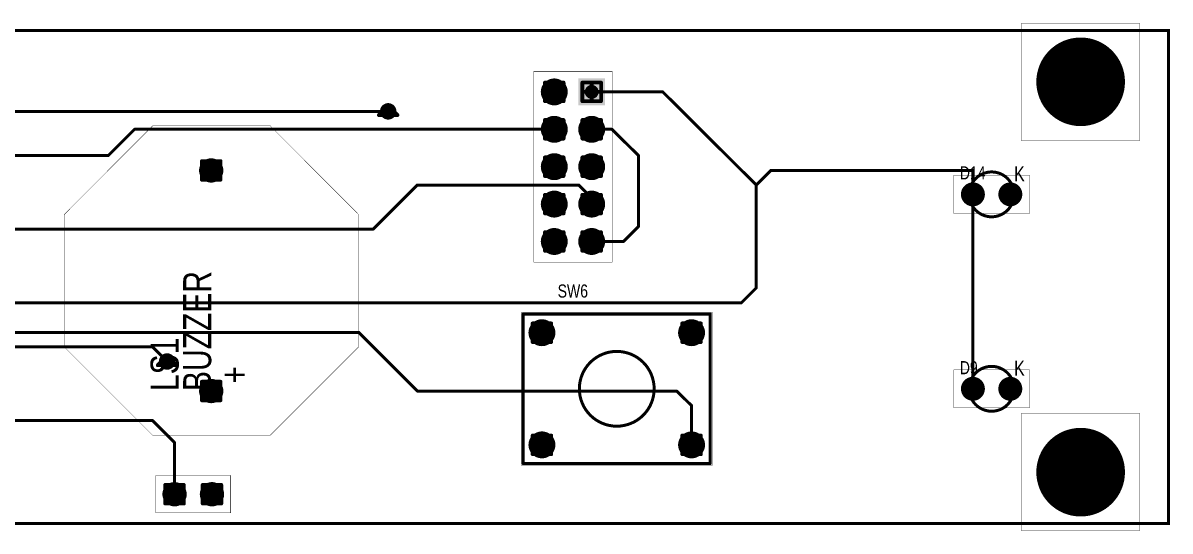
# Model space of a CAD drawing. Extents: x 0 to 12.4, y -1.9 to 1.4.
# Drawn here: x 9.299 to 12.365, y -0.001 to 1.359 of the extents above; entities that cross this region are included whole.
import ezdxf

# ---------------------------------------------------------------- set-up
doc = ezdxf.new("R2010")
doc.units = 0

msp = doc.modelspace()

# ---------------------------------------------------------------- linework, layer by layer
for points, const_width in [([(11.968, 1.043), (11.968, 1.358), (12.283, 1.358), (12.283, 1.043), (11.968, 1.043)], 0.001), ([(0, 0.02), (12.361, 0.02), (12.361, 1.338), (0, 1.338), (0, 0.02)], 0.008), ([(10.664, 0.719), (10.874, 0.719), (10.874, 1.229), (10.664, 1.229), (10.664, 0.719)], 0.001), ([(9.802, 0.256), (9.645, 0.256), (9.409, 0.492), (9.409, 0.846), (9.645, 1.083), (9.96, 1.083), (10.196, 0.846), (10.196, 0.492), (9.96, 0.256), (9.802, 0.256)], 0.001), ([(11.787, 0.849), (11.787, 0.951), (11.989, 0.951), (11.989, 0.849), (11.787, 0.849)], 0.001), ([(10.631, 0.175), (10.631, 0.585), (11.141, 0.585), (11.141, 0.175), (10.631, 0.175)], 0.001), ([(11.787, 0.329), (11.787, 0.431), (11.989, 0.431), (11.989, 0.329), (11.787, 0.329)], 0.001), ([(11.968, 0), (11.968, 0.315), (12.283, 0.315), (12.283, 0), (11.968, 0)], 0.001), ([(9.654, 0.148), (9.654, 0.048), (9.854, 0.048), (9.854, 0.148), (9.654, 0.148)], 0.001)]:
    msp.add_lwpolyline(points, close=True, dxfattribs=dict(const_width=const_width))
for points, const_width in [([(11.9678, 1.358, 1), (11.9682, 1.358, 1)], 0.0005), ([(12.2828, 1.358, 1), (12.2832, 1.358, 1)], 0.0005), ([(12.359, 1.338, 1), (12.363, 1.338, 1)], 0.004), ([(10.6638, 1.229, 1), (10.6642, 1.229, 1)], 0.0005), ([(10.8738, 1.229, 1), (10.8743, 1.229, 1)], 0.0005), ([(9.6448, 1.083, 1), (9.6452, 1.083, 1)], 0.0005), ([(9.9598, 1.083, 1), (9.9603, 1.083, 1)], 0.0005), ([(11.9678, 1.043, 1), (11.9682, 1.043, 1)], 0.0005), ([(11.9678, 1.043, 1), (11.9682, 1.043, 1)], 0.0005), ([(12.2828, 1.043, 1), (12.2832, 1.043, 1)], 0.0005), ([(11.7868, 0.951, 1), (11.7873, 0.951, 1)], 0.0005), ([(11.9888, 0.951, 1), (11.9893, 0.951, 1)], 0.0005), ([(9.4088, 0.846, 1), (9.4093, 0.846, 1)], 0.0005), ([(10.1958, 0.846, 1), (10.1962, 0.846, 1)], 0.0005), ([(11.7868, 0.849, 1), (11.7873, 0.849, 1)], 0.0005), ([(11.7868, 0.849, 1), (11.7873, 0.849, 1)], 0.0005), ([(11.9888, 0.849, 1), (11.9893, 0.849, 1)], 0.0005), ([(10.6638, 0.719, 1), (10.6642, 0.719, 1)], 0.0005), ([(10.6638, 0.719, 1), (10.6642, 0.719, 1)], 0.0005), ([(10.8738, 0.719, 1), (10.8743, 0.719, 1)], 0.0005), ([(10.6308, 0.585, 1), (10.6313, 0.585, 1)], 0.0005), ([(11.1408, 0.585, 1), (11.1412, 0.585, 1)], 0.0005), ([(9.4088, 0.492, 1), (9.4093, 0.492, 1)], 0.0005), ([(10.1958, 0.492, 1), (10.1962, 0.492, 1)], 0.0005), ([(11.7868, 0.431, 1), (11.7873, 0.431, 1)], 0.0005), ([(11.9888, 0.431, 1), (11.9893, 0.431, 1)], 0.0005), ([(11.7868, 0.329, 1), (11.7873, 0.329, 1)], 0.0005), ([(11.7868, 0.329, 1), (11.7873, 0.329, 1)], 0.0005), ([(11.9678, 0.315, 1), (11.9682, 0.315, 1)], 0.0005), ([(11.9888, 0.329, 1), (11.9893, 0.329, 1)], 0.0005), ([(12.2828, 0.315, 1), (12.2832, 0.315, 1)], 0.0005), ([(9.6448, 0.256, 1), (9.6452, 0.256, 1)], 0.0005), ([(9.8018, 0.256, 1), (9.8022, 0.256, 1)], 0.0005), ([(9.8018, 0.256, 1), (9.8022, 0.256, 1)], 0.0005), ([(9.9598, 0.256, 1), (9.9603, 0.256, 1)], 0.0005), ([(10.6308, 0.175, 1), (10.6313, 0.175, 1)], 0.0005), ([(10.6308, 0.175, 1), (10.6313, 0.175, 1)], 0.0005), ([(11.1408, 0.175, 1), (11.1412, 0.175, 1)], 0.0005), ([(9.6538, 0.148, 1), (9.6542, 0.148, 1)], 0.0005), ([(9.6538, 0.148, 1), (9.6542, 0.148, 1)], 0.0005), ([(9.8537, 0.148, 1), (9.8542, 0.148, 1)], 0.0005), ([(9.6538, 0.048, 1), (9.6542, 0.048, 1)], 0.0005), ([(9.8537, 0.048, 1), (9.8542, 0.048, 1)], 0.0005), ([(11.9678, 0, 1), (11.9682, 0, 1)], 0.0005), ([(11.9678, 0, 1), (11.9682, 0, 1)], 0.0005), ([(12.2828, 0, 1), (12.2832, 0, 1)], 0.0005), ([(12.359, 0.02, 1), (12.363, 0.02, 1)], 0.004)]:
    msp.add_lwpolyline(points, format="xyb", close=True, dxfattribs=dict(const_width=const_width))
at = {"layer": 'DRD', "const_width": 0.01}
for points in [[(12.101, 1.211), (12.116, 1.226)], [(12.116, 1.226), (12.136, 1.226)], [(12.136, 1.226), (12.151, 1.211)], [(10.694, 1.199), (10.744, 1.199)], [(10.694, 1.149), (10.694, 1.199)], [(10.719, 1.149), (10.719, 1.199)], [(10.744, 1.199), (10.744, 1.149)], [(10.794, 1.199), (10.844, 1.199)], [(10.794, 1.149), (10.794, 1.199)], [(10.819, 1.149), (10.819, 1.199)], [(10.844, 1.199), (10.844, 1.149)], [(12.101, 1.191), (12.101, 1.211)], [(12.116, 1.176), (12.101, 1.191)], [(12.151, 1.191), (12.136, 1.176)], [(12.151, 1.211), (12.151, 1.191)], [(10.694, 1.174), (10.744, 1.174)], [(10.794, 1.174), (10.844, 1.174)], [(12.136, 1.176), (12.116, 1.176)], [(10.25, 1.112), (10.275, 1.137)], [(10.275, 1.137), (10.3, 1.112)], [(10.744, 1.149), (10.694, 1.149)], [(10.844, 1.149), (10.794, 1.149)], [(10.3, 1.112), (10.25, 1.112)], [(10.694, 1.099), (10.744, 1.099)], [(10.694, 1.049), (10.694, 1.099)], [(10.719, 1.049), (10.719, 1.099)], [(10.744, 1.099), (10.744, 1.049)], [(10.794, 1.099), (10.844, 1.099)], [(10.794, 1.049), (10.794, 1.099)], [(10.819, 1.049), (10.819, 1.099)], [(10.844, 1.099), (10.844, 1.049)], [(10.694, 1.074), (10.744, 1.074)], [(10.794, 1.074), (10.844, 1.074)], [(10.744, 1.049), (10.694, 1.049)], [(10.844, 1.049), (10.794, 1.049)], [(9.777, 0.989), (9.827, 0.939)], [(9.777, 0.939), (9.827, 0.989)], [(9.777, 0.989), (9.827, 0.989)], [(9.777, 0.939), (9.777, 0.989)], [(9.827, 0.989), (9.827, 0.939)], [(10.694, 0.999), (10.744, 0.999)], [(10.694, 0.949), (10.694, 0.999)], [(10.719, 0.949), (10.719, 0.999)], [(10.744, 0.999), (10.744, 0.949)], [(10.794, 0.999), (10.844, 0.999)], [(10.794, 0.949), (10.794, 0.999)], [(10.819, 0.949), (10.819, 0.999)], [(10.844, 0.999), (10.844, 0.949)], [(10.694, 0.974), (10.744, 0.974)], [(10.744, 0.949), (10.694, 0.949)], [(10.794, 0.974), (10.844, 0.974)], [(10.844, 0.949), (10.794, 0.949)], [(9.827, 0.939), (9.777, 0.939)], [(11.838, 0.875), (11.838, 0.925)], [(11.938, 0.875), (11.938, 0.925)], [(10.694, 0.899), (10.744, 0.899)], [(10.694, 0.849), (10.694, 0.899)], [(10.719, 0.849), (10.719, 0.899)], [(10.744, 0.899), (10.744, 0.849)], [(10.794, 0.899), (10.844, 0.899)], [(10.794, 0.849), (10.794, 0.899)], [(10.819, 0.849), (10.819, 0.899)], [(10.844, 0.899), (10.844, 0.849)], [(11.813, 0.9), (11.863, 0.9)], [(11.913, 0.9), (11.963, 0.9)], [(10.694, 0.874), (10.744, 0.874)], [(10.794, 0.874), (10.844, 0.874)], [(10.744, 0.849), (10.694, 0.849)], [(10.844, 0.849), (10.794, 0.849)], [(10.694, 0.799), (10.744, 0.799)], [(10.694, 0.749), (10.694, 0.799)], [(10.719, 0.749), (10.719, 0.799)], [(10.744, 0.799), (10.744, 0.749)], [(10.794, 0.799), (10.844, 0.799)], [(10.794, 0.749), (10.794, 0.799)], [(10.819, 0.749), (10.819, 0.799)], [(10.844, 0.799), (10.844, 0.749)], [(10.694, 0.774), (10.744, 0.774)], [(10.794, 0.774), (10.844, 0.774)], [(10.744, 0.749), (10.694, 0.749)], [(10.844, 0.749), (10.794, 0.749)], [(10.661, 0.555), (10.711, 0.555)], [(10.661, 0.505), (10.661, 0.555)], [(10.686, 0.505), (10.686, 0.555)], [(10.711, 0.555), (10.711, 0.505)], [(11.061, 0.555), (11.111, 0.555)], [(11.061, 0.505), (11.061, 0.555)], [(11.086, 0.505), (11.086, 0.555)], [(11.111, 0.555), (11.111, 0.505)], [(10.661, 0.53), (10.711, 0.53)], [(11.061, 0.53), (11.111, 0.53)], [(10.711, 0.505), (10.661, 0.505)], [(11.111, 0.505), (11.061, 0.505)], [(9.659, 0.443), (9.684, 0.468)], [(9.684, 0.468), (9.709, 0.443)], [(9.709, 0.443), (9.659, 0.443)], [(9.777, 0.399), (9.827, 0.349)], [(9.777, 0.349), (9.827, 0.399)], [(9.777, 0.399), (9.827, 0.399)], [(9.777, 0.349), (9.777, 0.399)], [(9.827, 0.399), (9.827, 0.349)], [(11.838, 0.355), (11.838, 0.405)], [(11.938, 0.355), (11.938, 0.405)], [(11.813, 0.38), (11.863, 0.38)], [(11.913, 0.38), (11.963, 0.38)], [(9.827, 0.349), (9.777, 0.349)], [(10.661, 0.255), (10.711, 0.255)], [(10.661, 0.205), (10.661, 0.255)], [(10.686, 0.205), (10.686, 0.255)], [(10.711, 0.255), (10.711, 0.205)], [(11.061, 0.255), (11.111, 0.255)], [(11.061, 0.205), (11.061, 0.255)], [(11.086, 0.205), (11.086, 0.255)], [(11.111, 0.255), (11.111, 0.205)], [(10.661, 0.23), (10.711, 0.23)], [(11.061, 0.23), (11.111, 0.23)], [(10.711, 0.205), (10.661, 0.205)], [(11.111, 0.205), (11.061, 0.205)], [(12.101, 0.167), (12.116, 0.182)], [(12.116, 0.182), (12.136, 0.182)], [(12.136, 0.182), (12.151, 0.167)], [(12.101, 0.147), (12.101, 0.167)], [(12.151, 0.167), (12.151, 0.147)], [(9.679, 0.123), (9.729, 0.073)], [(9.679, 0.073), (9.729, 0.123)], [(9.679, 0.123), (9.729, 0.123)], [(9.679, 0.073), (9.679, 0.123)], [(9.729, 0.123), (9.729, 0.073)], [(9.779, 0.123), (9.829, 0.073)], [(9.779, 0.073), (9.829, 0.123)], [(9.779, 0.123), (9.829, 0.123)], [(9.779, 0.073), (9.779, 0.123)], [(9.829, 0.123), (9.829, 0.073)], [(12.116, 0.132), (12.101, 0.147)], [(12.136, 0.132), (12.116, 0.132)], [(12.151, 0.147), (12.136, 0.132)], [(9.729, 0.073), (9.679, 0.073)], [(9.829, 0.073), (9.779, 0.073)]]:
    msp.add_lwpolyline(points, dxfattribs=at)
at = {"layer": 'DRD', "const_width": 0.005}
for points in [[(12.1135, 1.226, 1), (12.1185, 1.226, 1)], [(12.1135, 1.226, 1), (12.1185, 1.226, 1)], [(12.1335, 1.226, 1), (12.1385, 1.226, 1)], [(12.1335, 1.226, 1), (12.1385, 1.226, 1)], [(10.6915, 1.199, 1), (10.6965, 1.199, 1)], [(10.6915, 1.199, 1), (10.6965, 1.199, 1)], [(10.7165, 1.199, 1), (10.7215, 1.199, 1)], [(10.7415, 1.199, 1), (10.7465, 1.199, 1)], [(10.7415, 1.199, 1), (10.7465, 1.199, 1)], [(10.7915, 1.199, 1), (10.7965, 1.199, 1)], [(10.7915, 1.199, 1), (10.7965, 1.199, 1)], [(10.8165, 1.199, 1), (10.8215, 1.199, 1)], [(10.8415, 1.199, 1), (10.8465, 1.199, 1)], [(10.8415, 1.199, 1), (10.8465, 1.199, 1)], [(12.0985, 1.211, 1), (12.1035, 1.211, 1)], [(12.0985, 1.211, 1), (12.1035, 1.211, 1)], [(12.0985, 1.191, 1), (12.1035, 1.191, 1)], [(12.0985, 1.191, 1), (12.1035, 1.191, 1)], [(12.1485, 1.211, 1), (12.1535, 1.211, 1)], [(12.1485, 1.211, 1), (12.1535, 1.211, 1)], [(12.1485, 1.191, 1), (12.1535, 1.191, 1)], [(12.1485, 1.191, 1), (12.1535, 1.191, 1)], [(10.6915, 1.174, 1), (10.6965, 1.174, 1)], [(10.7415, 1.174, 1), (10.7465, 1.174, 1)], [(10.7915, 1.174, 1), (10.7965, 1.174, 1)], [(10.8415, 1.174, 1), (10.8465, 1.174, 1)], [(12.1135, 1.176, 1), (12.1185, 1.176, 1)], [(12.1135, 1.176, 1), (12.1185, 1.176, 1)], [(12.1335, 1.176, 1), (12.1385, 1.176, 1)], [(12.1335, 1.176, 1), (12.1385, 1.176, 1)], [(10.2725, 1.137, 1), (10.2775, 1.137, 1)], [(10.2725, 1.137, 1), (10.2775, 1.137, 1)], [(10.6915, 1.149, 1), (10.6965, 1.149, 1)], [(10.6915, 1.149, 1), (10.6965, 1.149, 1)], [(10.7165, 1.149, 1), (10.7215, 1.149, 1)], [(10.7415, 1.149, 1), (10.7465, 1.149, 1)], [(10.7415, 1.149, 1), (10.7465, 1.149, 1)], [(10.7915, 1.149, 1), (10.7965, 1.149, 1)], [(10.7915, 1.149, 1), (10.7965, 1.149, 1)], [(10.8165, 1.149, 1), (10.8215, 1.149, 1)], [(10.8415, 1.149, 1), (10.8465, 1.149, 1)], [(10.8415, 1.149, 1), (10.8465, 1.149, 1)], [(10.2475, 1.112, 1), (10.2525, 1.112, 1)], [(10.2475, 1.112, 1), (10.2525, 1.112, 1)], [(10.2975, 1.112, 1), (10.3025, 1.112, 1)], [(10.2975, 1.112, 1), (10.3025, 1.112, 1)], [(10.6915, 1.099, 1), (10.6965, 1.099, 1)], [(10.6915, 1.099, 1), (10.6965, 1.099, 1)], [(10.7165, 1.099, 1), (10.7215, 1.099, 1)], [(10.7415, 1.099, 1), (10.7465, 1.099, 1)], [(10.7415, 1.099, 1), (10.7465, 1.099, 1)], [(10.7915, 1.099, 1), (10.7965, 1.099, 1)], [(10.7915, 1.099, 1), (10.7965, 1.099, 1)], [(10.8165, 1.099, 1), (10.8215, 1.099, 1)], [(10.8415, 1.099, 1), (10.8465, 1.099, 1)], [(10.8415, 1.099, 1), (10.8465, 1.099, 1)], [(10.6915, 1.074, 1), (10.6965, 1.074, 1)], [(10.7415, 1.074, 1), (10.7465, 1.074, 1)], [(10.7915, 1.074, 1), (10.7965, 1.074, 1)], [(10.8415, 1.074, 1), (10.8465, 1.074, 1)], [(10.6915, 1.049, 1), (10.6965, 1.049, 1)], [(10.6915, 1.049, 1), (10.6965, 1.049, 1)], [(10.7165, 1.049, 1), (10.7215, 1.049, 1)], [(10.7415, 1.049, 1), (10.7465, 1.049, 1)], [(10.7415, 1.049, 1), (10.7465, 1.049, 1)], [(10.7915, 1.049, 1), (10.7965, 1.049, 1)], [(10.7915, 1.049, 1), (10.7965, 1.049, 1)], [(10.8165, 1.049, 1), (10.8215, 1.049, 1)], [(10.8415, 1.049, 1), (10.8465, 1.049, 1)], [(10.8415, 1.049, 1), (10.8465, 1.049, 1)], [(9.7745, 0.989, 1), (9.7795, 0.989, 1)], [(9.7745, 0.989, 1), (9.7795, 0.989, 1)], [(9.7745, 0.989, 1), (9.7795, 0.989, 1)], [(9.8245, 0.989, 1), (9.8295, 0.989, 1)], [(9.8245, 0.989, 1), (9.8295, 0.989, 1)], [(9.8245, 0.989, 1), (9.8295, 0.989, 1)], [(10.6915, 0.999, 1), (10.6965, 0.999, 1)], [(10.6915, 0.999, 1), (10.6965, 0.999, 1)], [(10.7165, 0.999, 1), (10.7215, 0.999, 1)], [(10.7415, 0.999, 1), (10.7465, 0.999, 1)], [(10.7415, 0.999, 1), (10.7465, 0.999, 1)], [(10.7915, 0.999, 1), (10.7965, 0.999, 1)], [(10.7915, 0.999, 1), (10.7965, 0.999, 1)], [(10.8165, 0.999, 1), (10.8215, 0.999, 1)], [(10.8415, 0.999, 1), (10.8465, 0.999, 1)], [(10.8415, 0.999, 1), (10.8465, 0.999, 1)], [(10.6915, 0.974, 1), (10.6965, 0.974, 1)], [(10.6915, 0.949, 1), (10.6965, 0.949, 1)], [(10.6915, 0.949, 1), (10.6965, 0.949, 1)], [(10.7165, 0.949, 1), (10.7215, 0.949, 1)], [(10.7415, 0.974, 1), (10.7465, 0.974, 1)], [(10.7415, 0.949, 1), (10.7465, 0.949, 1)], [(10.7415, 0.949, 1), (10.7465, 0.949, 1)], [(10.7915, 0.974, 1), (10.7965, 0.974, 1)], [(10.7915, 0.949, 1), (10.7965, 0.949, 1)], [(10.7915, 0.949, 1), (10.7965, 0.949, 1)], [(10.8165, 0.949, 1), (10.8215, 0.949, 1)], [(10.8415, 0.974, 1), (10.8465, 0.974, 1)], [(10.8415, 0.949, 1), (10.8465, 0.949, 1)], [(10.8415, 0.949, 1), (10.8465, 0.949, 1)], [(9.7745, 0.939, 1), (9.7795, 0.939, 1)], [(9.7745, 0.939, 1), (9.7795, 0.939, 1)], [(9.7745, 0.939, 1), (9.7795, 0.939, 1)], [(9.8245, 0.939, 1), (9.8295, 0.939, 1)], [(9.8245, 0.939, 1), (9.8295, 0.939, 1)], [(9.8245, 0.939, 1), (9.8295, 0.939, 1)], [(11.8355, 0.925, 1), (11.8405, 0.925, 1)], [(11.9355, 0.925, 1), (11.9405, 0.925, 1)], [(10.6915, 0.899, 1), (10.6965, 0.899, 1)], [(10.6915, 0.899, 1), (10.6965, 0.899, 1)], [(10.7165, 0.899, 1), (10.7215, 0.899, 1)], [(10.7415, 0.899, 1), (10.7465, 0.899, 1)], [(10.7415, 0.899, 1), (10.7465, 0.899, 1)], [(10.7915, 0.899, 1), (10.7965, 0.899, 1)], [(10.7915, 0.899, 1), (10.7965, 0.899, 1)], [(10.8165, 0.899, 1), (10.8215, 0.899, 1)], [(10.8415, 0.899, 1), (10.8465, 0.899, 1)], [(10.8415, 0.899, 1), (10.8465, 0.899, 1)], [(11.8105, 0.9, 1), (11.8155, 0.9, 1)], [(11.8605, 0.9, 1), (11.8655, 0.9, 1)], [(11.9105, 0.9, 1), (11.9155, 0.9, 1)], [(11.9605, 0.9, 1), (11.9655, 0.9, 1)], [(10.6915, 0.874, 1), (10.6965, 0.874, 1)], [(10.7415, 0.874, 1), (10.7465, 0.874, 1)], [(10.7915, 0.874, 1), (10.7965, 0.874, 1)], [(10.8415, 0.874, 1), (10.8465, 0.874, 1)], [(11.8355, 0.875, 1), (11.8405, 0.875, 1)], [(11.9355, 0.875, 1), (11.9405, 0.875, 1)], [(10.6915, 0.849, 1), (10.6965, 0.849, 1)], [(10.6915, 0.849, 1), (10.6965, 0.849, 1)], [(10.7165, 0.849, 1), (10.7215, 0.849, 1)], [(10.7415, 0.849, 1), (10.7465, 0.849, 1)], [(10.7415, 0.849, 1), (10.7465, 0.849, 1)], [(10.7915, 0.849, 1), (10.7965, 0.849, 1)], [(10.7915, 0.849, 1), (10.7965, 0.849, 1)], [(10.8165, 0.849, 1), (10.8215, 0.849, 1)], [(10.8415, 0.849, 1), (10.8465, 0.849, 1)], [(10.8415, 0.849, 1), (10.8465, 0.849, 1)], [(10.6915, 0.799, 1), (10.6965, 0.799, 1)], [(10.6915, 0.799, 1), (10.6965, 0.799, 1)], [(10.7165, 0.799, 1), (10.7215, 0.799, 1)], [(10.7415, 0.799, 1), (10.7465, 0.799, 1)], [(10.7415, 0.799, 1), (10.7465, 0.799, 1)], [(10.7915, 0.799, 1), (10.7965, 0.799, 1)], [(10.7915, 0.799, 1), (10.7965, 0.799, 1)], [(10.8165, 0.799, 1), (10.8215, 0.799, 1)], [(10.8415, 0.799, 1), (10.8465, 0.799, 1)], [(10.8415, 0.799, 1), (10.8465, 0.799, 1)], [(10.6915, 0.774, 1), (10.6965, 0.774, 1)], [(10.7415, 0.774, 1), (10.7465, 0.774, 1)], [(10.7915, 0.774, 1), (10.7965, 0.774, 1)], [(10.8415, 0.774, 1), (10.8465, 0.774, 1)], [(10.6915, 0.749, 1), (10.6965, 0.749, 1)], [(10.6915, 0.749, 1), (10.6965, 0.749, 1)], [(10.7165, 0.749, 1), (10.7215, 0.749, 1)], [(10.7415, 0.749, 1), (10.7465, 0.749, 1)], [(10.7415, 0.749, 1), (10.7465, 0.749, 1)], [(10.7915, 0.749, 1), (10.7965, 0.749, 1)], [(10.7915, 0.749, 1), (10.7965, 0.749, 1)], [(10.8165, 0.749, 1), (10.8215, 0.749, 1)], [(10.8415, 0.749, 1), (10.8465, 0.749, 1)], [(10.8415, 0.749, 1), (10.8465, 0.749, 1)], [(10.6585, 0.555, 1), (10.6635, 0.555, 1)], [(10.6585, 0.555, 1), (10.6635, 0.555, 1)], [(10.6835, 0.555, 1), (10.6885, 0.555, 1)], [(10.7085, 0.555, 1), (10.7135, 0.555, 1)], [(10.7085, 0.555, 1), (10.7135, 0.555, 1)], [(11.0585, 0.555, 1), (11.0635, 0.555, 1)], [(11.0585, 0.555, 1), (11.0635, 0.555, 1)], [(11.0835, 0.555, 1), (11.0885, 0.555, 1)], [(11.1085, 0.555, 1), (11.1135, 0.555, 1)], [(11.1085, 0.555, 1), (11.1135, 0.555, 1)], [(10.6585, 0.53, 1), (10.6635, 0.53, 1)], [(10.7085, 0.53, 1), (10.7135, 0.53, 1)], [(11.0585, 0.53, 1), (11.0635, 0.53, 1)], [(11.1085, 0.53, 1), (11.1135, 0.53, 1)], [(10.6585, 0.505, 1), (10.6635, 0.505, 1)], [(10.6585, 0.505, 1), (10.6635, 0.505, 1)], [(10.6835, 0.505, 1), (10.6885, 0.505, 1)], [(10.7085, 0.505, 1), (10.7135, 0.505, 1)], [(10.7085, 0.505, 1), (10.7135, 0.505, 1)], [(11.0585, 0.505, 1), (11.0635, 0.505, 1)], [(11.0585, 0.505, 1), (11.0635, 0.505, 1)], [(11.0835, 0.505, 1), (11.0885, 0.505, 1)], [(11.1085, 0.505, 1), (11.1135, 0.505, 1)], [(11.1085, 0.505, 1), (11.1135, 0.505, 1)], [(9.6815, 0.468, 1), (9.6865, 0.468, 1)], [(9.6815, 0.468, 1), (9.6865, 0.468, 1)], [(9.6565, 0.443, 1), (9.6615, 0.443, 1)], [(9.6565, 0.443, 1), (9.6615, 0.443, 1)], [(9.7065, 0.443, 1), (9.7115, 0.443, 1)], [(9.7065, 0.443, 1), (9.7115, 0.443, 1)], [(9.7745, 0.399, 1), (9.7795, 0.399, 1)], [(9.7745, 0.399, 1), (9.7795, 0.399, 1)], [(9.7745, 0.399, 1), (9.7795, 0.399, 1)], [(9.8245, 0.399, 1), (9.8295, 0.399, 1)], [(9.8245, 0.399, 1), (9.8295, 0.399, 1)], [(9.8245, 0.399, 1), (9.8295, 0.399, 1)], [(11.8355, 0.405, 1), (11.8405, 0.405, 1)], [(11.9355, 0.405, 1), (11.9405, 0.405, 1)], [(11.8105, 0.38, 1), (11.8155, 0.38, 1)], [(11.8605, 0.38, 1), (11.8655, 0.38, 1)], [(11.9105, 0.38, 1), (11.9155, 0.38, 1)], [(11.9605, 0.38, 1), (11.9655, 0.38, 1)], [(9.7745, 0.349, 1), (9.7795, 0.349, 1)], [(9.7745, 0.349, 1), (9.7795, 0.349, 1)], [(9.7745, 0.349, 1), (9.7795, 0.349, 1)], [(9.8245, 0.349, 1), (9.8295, 0.349, 1)], [(9.8245, 0.349, 1), (9.8295, 0.349, 1)], [(9.8245, 0.349, 1), (9.8295, 0.349, 1)], [(11.8355, 0.355, 1), (11.8405, 0.355, 1)], [(11.9355, 0.355, 1), (11.9405, 0.355, 1)], [(10.6585, 0.255, 1), (10.6635, 0.255, 1)], [(10.6585, 0.255, 1), (10.6635, 0.255, 1)], [(10.6835, 0.255, 1), (10.6885, 0.255, 1)], [(10.7085, 0.255, 1), (10.7135, 0.255, 1)], [(10.7085, 0.255, 1), (10.7135, 0.255, 1)], [(11.0585, 0.255, 1), (11.0635, 0.255, 1)], [(11.0585, 0.255, 1), (11.0635, 0.255, 1)], [(11.0835, 0.255, 1), (11.0885, 0.255, 1)], [(11.1085, 0.255, 1), (11.1135, 0.255, 1)], [(11.1085, 0.255, 1), (11.1135, 0.255, 1)], [(10.6585, 0.23, 1), (10.6635, 0.23, 1)], [(10.7085, 0.23, 1), (10.7135, 0.23, 1)], [(11.0585, 0.23, 1), (11.0635, 0.23, 1)], [(11.1085, 0.23, 1), (11.1135, 0.23, 1)], [(10.6585, 0.205, 1), (10.6635, 0.205, 1)], [(10.6585, 0.205, 1), (10.6635, 0.205, 1)], [(10.6835, 0.205, 1), (10.6885, 0.205, 1)], [(10.7085, 0.205, 1), (10.7135, 0.205, 1)], [(10.7085, 0.205, 1), (10.7135, 0.205, 1)], [(11.0585, 0.205, 1), (11.0635, 0.205, 1)], [(11.0585, 0.205, 1), (11.0635, 0.205, 1)], [(11.0835, 0.205, 1), (11.0885, 0.205, 1)], [(11.1085, 0.205, 1), (11.1135, 0.205, 1)], [(11.1085, 0.205, 1), (11.1135, 0.205, 1)], [(12.1135, 0.182, 1), (12.1185, 0.182, 1)], [(12.1135, 0.182, 1), (12.1185, 0.182, 1)], [(12.1335, 0.182, 1), (12.1385, 0.182, 1)], [(12.1335, 0.182, 1), (12.1385, 0.182, 1)], [(12.0985, 0.167, 1), (12.1035, 0.167, 1)], [(12.0985, 0.167, 1), (12.1035, 0.167, 1)], [(12.1485, 0.167, 1), (12.1535, 0.167, 1)], [(12.1485, 0.167, 1), (12.1535, 0.167, 1)], [(9.6765, 0.123, 1), (9.6815, 0.123, 1)], [(9.6765, 0.123, 1), (9.6815, 0.123, 1)], [(9.6765, 0.123, 1), (9.6815, 0.123, 1)], [(9.7265, 0.123, 1), (9.7315, 0.123, 1)], [(9.7265, 0.123, 1), (9.7315, 0.123, 1)], [(9.7265, 0.123, 1), (9.7315, 0.123, 1)], [(9.7765, 0.123, 1), (9.7815, 0.123, 1)], [(9.7765, 0.123, 1), (9.7815, 0.123, 1)], [(9.7765, 0.123, 1), (9.7815, 0.123, 1)], [(9.8265, 0.123, 1), (9.8315, 0.123, 1)], [(9.8265, 0.123, 1), (9.8315, 0.123, 1)], [(9.8265, 0.123, 1), (9.8315, 0.123, 1)], [(12.0985, 0.147, 1), (12.1035, 0.147, 1)], [(12.0985, 0.147, 1), (12.1035, 0.147, 1)], [(12.1135, 0.132, 1), (12.1185, 0.132, 1)], [(12.1135, 0.132, 1), (12.1185, 0.132, 1)], [(12.1335, 0.132, 1), (12.1385, 0.132, 1)], [(12.1335, 0.132, 1), (12.1385, 0.132, 1)], [(12.1485, 0.147, 1), (12.1535, 0.147, 1)], [(12.1485, 0.147, 1), (12.1535, 0.147, 1)], [(9.6765, 0.073, 1), (9.6815, 0.073, 1)], [(9.6765, 0.073, 1), (9.6815, 0.073, 1)], [(9.6765, 0.073, 1), (9.6815, 0.073, 1)], [(9.7265, 0.073, 1), (9.7315, 0.073, 1)], [(9.7265, 0.073, 1), (9.7315, 0.073, 1)], [(9.7265, 0.073, 1), (9.7315, 0.073, 1)], [(9.7765, 0.073, 1), (9.7815, 0.073, 1)], [(9.7765, 0.073, 1), (9.7815, 0.073, 1)], [(9.7765, 0.073, 1), (9.7815, 0.073, 1)], [(9.8265, 0.073, 1), (9.8315, 0.073, 1)], [(9.8265, 0.073, 1), (9.8315, 0.073, 1)], [(9.8265, 0.073, 1), (9.8315, 0.073, 1)]]:
    msp.add_lwpolyline(points, format="xyb", close=True, dxfattribs=at)
at = {"layer": 'DRL'}
for points, const_width in [([(12.089, 1.201, 1), (12.163, 1.201, 1)], 0.075), ([(10.71, 1.174, 1), (10.728, 1.174, 1)], 0.019), ([(10.81, 1.174, 1), (10.828, 1.174, 1)], 0.019), ([(10.27, 1.122, 1), (10.28, 1.122, 1)], 0.01), ([(10.71, 1.074, 1), (10.728, 1.074, 1)], 0.019), ([(10.81, 1.074, 1), (10.828, 1.074, 1)], 0.019), ([(9.793, 0.964, 1), (9.811, 0.964, 1)], 0.019), ([(10.71, 0.974, 1), (10.728, 0.974, 1)], 0.019), ([(10.81, 0.974, 1), (10.828, 0.974, 1)], 0.019), ([(10.71, 0.874, 1), (10.728, 0.874, 1)], 0.019), ([(10.81, 0.874, 1), (10.828, 0.874, 1)], 0.019), ([(11.83, 0.9, 1), (11.846, 0.9, 1)], 0.016), ([(11.93, 0.9, 1), (11.946, 0.9, 1)], 0.016), ([(10.71, 0.774, 1), (10.728, 0.774, 1)], 0.019), ([(10.81, 0.774, 1), (10.828, 0.774, 1)], 0.019), ([(10.677, 0.53, 1), (10.695, 0.53, 1)], 0.019), ([(11.077, 0.53, 1), (11.095, 0.53, 1)], 0.019), ([(9.679, 0.453, 1), (9.689, 0.453, 1)], 0.01), ([(9.793, 0.374, 1), (9.811, 0.374, 1)], 0.019), ([(11.83, 0.38, 1), (11.846, 0.38, 1)], 0.016), ([(11.93, 0.38, 1), (11.946, 0.38, 1)], 0.016), ([(10.677, 0.23, 1), (10.695, 0.23, 1)], 0.019), ([(11.077, 0.23, 1), (11.095, 0.23, 1)], 0.019), ([(12.089, 0.157, 1), (12.163, 0.157, 1)], 0.075), ([(9.695, 0.098, 1), (9.713, 0.098, 1)], 0.019), ([(9.795, 0.098, 1), (9.813, 0.098, 1)], 0.019)]:
    msp.add_lwpolyline(points, format="xyb", close=True, dxfattribs=dict(at, const_width=const_width))
at = {"layer": 'SMT'}
for points, const_width in [([(12.067, 1.201, 1), (12.185, 1.201, 1)], 0.119), ([(10.701, 1.174, 1), (10.737, 1.174, 1)], 0.036), ([(10.264, 1.122, 1), (10.286, 1.122, 1)], 0.022), ([(10.701, 1.074, 1), (10.737, 1.074, 1)], 0.036), ([(10.801, 1.074, 1), (10.837, 1.074, 1)], 0.036), ([(9.786, 0.964, 1), (9.818, 0.964, 1)], 0.033), ([(10.701, 0.974, 1), (10.737, 0.974, 1)], 0.036), ([(10.801, 0.974, 1), (10.837, 0.974, 1)], 0.036), ([(11.822, 0.9, 1), (11.854, 0.9, 1)], 0.032), ([(11.922, 0.9, 1), (11.954, 0.9, 1)], 0.032), ([(10.701, 0.874, 1), (10.737, 0.874, 1)], 0.036), ([(10.801, 0.874, 1), (10.837, 0.874, 1)], 0.036), ([(10.701, 0.774, 1), (10.737, 0.774, 1)], 0.036), ([(10.801, 0.774, 1), (10.837, 0.774, 1)], 0.036), ([(10.668, 0.53, 1), (10.704, 0.53, 1)], 0.036), ([(11.068, 0.53, 1), (11.104, 0.53, 1)], 0.036), ([(9.673, 0.453, 1), (9.695, 0.453, 1)], 0.022), ([(9.786, 0.374, 1), (9.818, 0.374, 1)], 0.033), ([(11.822, 0.38, 1), (11.854, 0.38, 1)], 0.032), ([(11.922, 0.38, 1), (11.954, 0.38, 1)], 0.032), ([(10.668, 0.23, 1), (10.704, 0.23, 1)], 0.036), ([(11.068, 0.23, 1), (11.104, 0.23, 1)], 0.036), ([(12.067, 0.157, 1), (12.185, 0.157, 1)], 0.119), ([(9.688, 0.098, 1), (9.72, 0.098, 1)], 0.033), ([(9.788, 0.098, 1), (9.82, 0.098, 1)], 0.033)]:
    msp.add_lwpolyline(points, format="xyb", close=True, dxfattribs=dict(at, const_width=const_width))
msp.add_solid([(10.783, 1.138), (10.855, 1.138), (10.783, 1.21), (10.855, 1.21)], dxfattribs=at)
at = {"layer": 'SST', "const_width": 0.008}
for points in [[(11.948, 0.9, 1), (11.828, 0.9)], [(11.828, 0.9, 1), (11.948, 0.9)], [(10.986, 0.38, 1), (10.786, 0.38)], [(11.948, 0.38, 1), (11.828, 0.38)], [(10.786, 0.38, 1), (10.986, 0.38)], [(11.828, 0.38, 1), (11.948, 0.38)]]:
    msp.add_lwpolyline(points, format="xyb", dxfattribs=at)
at = {"layer": 'SST', "const_width": 0.004}
for points in [[(11.826, 0.9, 1), (11.83, 0.9, 1)], [(11.826, 0.9, 1), (11.83, 0.9, 1)], [(11.946, 0.9, 1), (11.95, 0.9, 1)], [(11.946, 0.9, 1), (11.95, 0.9, 1)], [(10.634, 0.58, 1), (10.638, 0.58, 1)], [(10.634, 0.58, 1), (10.638, 0.58, 1)], [(11.134, 0.58, 1), (11.138, 0.58, 1)], [(11.134, 0.58, 1), (11.138, 0.58, 1)], [(10.784, 0.38, 1), (10.788, 0.38, 1)], [(10.784, 0.38, 1), (10.788, 0.38, 1)], [(10.984, 0.38, 1), (10.988, 0.38, 1)], [(10.984, 0.38, 1), (10.988, 0.38, 1)], [(11.826, 0.38, 1), (11.83, 0.38, 1)], [(11.826, 0.38, 1), (11.83, 0.38, 1)], [(11.946, 0.38, 1), (11.95, 0.38, 1)], [(11.946, 0.38, 1), (11.95, 0.38, 1)], [(10.634, 0.18, 1), (10.638, 0.18, 1)], [(10.634, 0.18, 1), (10.638, 0.18, 1)], [(11.134, 0.18, 1), (11.138, 0.18, 1)], [(11.134, 0.18, 1), (11.138, 0.18, 1)]]:
    msp.add_lwpolyline(points, format="xyb", close=True, dxfattribs=at)
at = {"layer": 'SST', "const_width": 0.008}
for points in [[(10.636, 0.18), (10.636, 0.58)], [(10.636, 0.58), (11.136, 0.58)], [(11.136, 0.18), (11.136, 0.58)], [(10.636, 0.18), (11.136, 0.18)]]:
    msp.add_lwpolyline(points, dxfattribs=at)
at = {"layer": 'TOP'}
for points, const_width in [([(12.067, 1.201, 1), (12.185, 1.201, 1)], 0.118), ([(10.702, 1.174, 1), (10.736, 1.174, 1)], 0.035), ([(10.817, 1.174, 1), (10.821, 1.174, 1)], 0.004), ([(10.817, 1.174, 1), (10.821, 1.174, 1)], 0.004), ([(11.007, 1.174, 1), (11.011, 1.174, 1)], 0.004), ([(11.007, 1.174, 1), (11.011, 1.174, 1)], 0.004), ([(11.007, 1.174, 1), (11.011, 1.174, 1)], 0.004), ([(11.007, 1.174, 1), (11.011, 1.174, 1)], 0.004), ([(10.265, 1.122, 1), (10.285, 1.122, 1)], 0.02), ([(10.273, 1.122, 1), (10.277, 1.122, 1)], 0.004), ([(10.702, 1.074, 1), (10.736, 1.074, 1)], 0.035), ([(10.802, 1.074, 1), (10.836, 1.074, 1)], 0.035), ([(9.595, 1.074, 1), (9.599, 1.074, 1)], 0.004), ([(9.595, 1.074, 1), (9.599, 1.074, 1)], 0.004), ([(10.717, 1.074, 1), (10.721, 1.074, 1)], 0.004), ([(10.817, 1.074, 1), (10.821, 1.074, 1)], 0.004), ([(10.871, 1.074, 1), (10.875, 1.074, 1)], 0.004), ([(10.871, 1.074, 1), (10.875, 1.074, 1)], 0.004), ([(9.525, 1.004, 1), (9.529, 1.004, 1)], 0.004), ([(9.525, 1.004, 1), (9.529, 1.004, 1)], 0.004), ([(9.787, 0.964, 1), (9.817, 0.964, 1)], 0.031), ([(10.702, 0.974, 1), (10.736, 0.974, 1)], 0.035), ([(10.802, 0.974, 1), (10.836, 0.974, 1)], 0.035), ([(10.942, 1.004, 1), (10.946, 1.004, 1)], 0.004), ([(10.942, 1.004, 1), (10.946, 1.004, 1)], 0.004), ([(11.296, 0.964, 1), (11.3, 0.964, 1)], 0.004), ([(11.296, 0.964, 1), (11.3, 0.964, 1)], 0.004), ([(11.836, 0.964, 1), (11.84, 0.964, 1)], 0.004), ([(11.836, 0.964, 1), (11.84, 0.964, 1)], 0.004), ([(10.351, 0.925, 1), (10.355, 0.925, 1)], 0.004), ([(10.351, 0.925, 1), (10.355, 0.925, 1)], 0.004), ([(10.782, 0.925, 1), (10.786, 0.925, 1)], 0.004), ([(10.782, 0.925, 1), (10.786, 0.925, 1)], 0.004), ([(11.257, 0.925, 1), (11.261, 0.925, 1)], 0.004), ([(11.257, 0.925, 1), (11.261, 0.925, 1)], 0.004), ([(11.257, 0.925, 1), (11.261, 0.925, 1)], 0.004), ([(11.257, 0.925, 1), (11.261, 0.925, 1)], 0.004), ([(11.823, 0.9, 1), (11.853, 0.9, 1)], 0.031), ([(11.923, 0.9, 1), (11.953, 0.9, 1)], 0.031), ([(10.702, 0.874, 1), (10.736, 0.874, 1)], 0.035), ([(10.802, 0.874, 1), (10.836, 0.874, 1)], 0.035), ([(10.817, 0.89, 1), (10.821, 0.89, 1)], 0.004), ([(10.817, 0.89, 1), (10.821, 0.89, 1)], 0.004), ([(11.836, 0.9, 1), (11.84, 0.9, 1)], 0.004), ([(11.836, 0.9, 1), (11.84, 0.9, 1)], 0.004), ([(10.817, 0.874, 1), (10.821, 0.874, 1)], 0.004), ([(10.233, 0.807, 1), (10.237, 0.807, 1)], 0.004), ([(10.233, 0.807, 1), (10.237, 0.807, 1)], 0.004), ([(10.702, 0.774, 1), (10.736, 0.774, 1)], 0.035), ([(10.802, 0.774, 1), (10.836, 0.774, 1)], 0.035), ([(10.942, 0.814, 1), (10.946, 0.814, 1)], 0.004), ([(10.942, 0.814, 1), (10.946, 0.814, 1)], 0.004), ([(10.817, 0.774, 1), (10.821, 0.774, 1)], 0.004), ([(10.902, 0.774, 1), (10.906, 0.774, 1)], 0.004), ([(10.902, 0.774, 1), (10.906, 0.774, 1)], 0.004), ([(11.257, 0.65, 1), (11.261, 0.65, 1)], 0.004), ([(11.257, 0.65, 1), (11.261, 0.65, 1)], 0.004), ([(11.217, 0.61, 1), (11.221, 0.61, 1)], 0.004), ([(11.217, 0.61, 1), (11.221, 0.61, 1)], 0.004), ([(10.669, 0.53, 1), (10.703, 0.53, 1)], 0.035), ([(11.069, 0.53, 1), (11.103, 0.53, 1)], 0.035), ([(10.194, 0.531, 1), (10.198, 0.531, 1)], 0.004), ([(10.194, 0.531, 1), (10.198, 0.531, 1)], 0.004), ([(9.643, 0.492, 1), (9.647, 0.492, 1)], 0.004), ([(9.643, 0.492, 1), (9.647, 0.492, 1)], 0.004), ([(9.674, 0.453, 1), (9.694, 0.453, 1)], 0.02), ([(9.682, 0.453, 1), (9.686, 0.453, 1)], 0.004), ([(9.787, 0.374, 1), (9.817, 0.374, 1)], 0.031), ([(11.823, 0.38, 1), (11.853, 0.38, 1)], 0.031), ([(11.923, 0.38, 1), (11.953, 0.38, 1)], 0.031), ([(10.351, 0.374, 1), (10.355, 0.374, 1)], 0.004), ([(10.351, 0.374, 1), (10.355, 0.374, 1)], 0.004), ([(11.044, 0.374, 1), (11.048, 0.374, 1)], 0.004), ([(11.044, 0.374, 1), (11.048, 0.374, 1)], 0.004), ([(11.836, 0.38, 1), (11.84, 0.38, 1)], 0.004), ([(11.084, 0.335, 1), (11.088, 0.335, 1)], 0.004), ([(11.084, 0.335, 1), (11.088, 0.335, 1)], 0.004), ([(9.643, 0.295, 1), (9.647, 0.295, 1)], 0.004), ([(9.643, 0.295, 1), (9.647, 0.295, 1)], 0.004), ([(10.669, 0.23, 1), (10.703, 0.23, 1)], 0.035), ([(11.069, 0.23, 1), (11.103, 0.23, 1)], 0.035), ([(12.067, 0.157, 1), (12.185, 0.157, 1)], 0.118), ([(9.702, 0.236, 1), (9.706, 0.236, 1)], 0.004), ([(9.702, 0.236, 1), (9.706, 0.236, 1)], 0.004), ([(11.084, 0.23, 1), (11.088, 0.23, 1)], 0.004), ([(9.689, 0.098, 1), (9.719, 0.098, 1)], 0.031), ([(9.789, 0.098, 1), (9.819, 0.098, 1)], 0.031), ([(9.702, 0.098, 1), (9.706, 0.098, 1)], 0.004)]:
    msp.add_lwpolyline(points, format="xyb", close=True, dxfattribs=dict(at, const_width=const_width))
at = {"layer": 'TOP', "const_width": 0.008}
for points in [[(10.819, 1.174), (11.009, 1.174)], [(11.009, 1.174), (10.819, 1.174)], [(11.009, 1.174), (11.259, 0.925)], [(11.259, 0.925), (11.009, 1.174)], [(10.275, 1.122), (9.133, 1.122)], [(9.597, 1.074), (9.527, 1.004)], [(10.719, 1.074), (9.597, 1.074)], [(10.873, 1.074), (10.819, 1.074)], [(10.944, 1.004), (10.873, 1.074)], [(9.527, 1.004), (7.702, 1.004)], [(10.944, 0.814), (10.944, 1.004)], [(11.298, 0.964), (11.259, 0.925)], [(11.838, 0.964), (11.298, 0.964)], [(11.838, 0.9), (11.838, 0.964)], [(10.353, 0.925), (10.235, 0.807)], [(10.784, 0.925), (10.353, 0.925)], [(10.819, 0.89), (10.784, 0.925)], [(11.259, 0.925), (11.259, 0.65)], [(10.819, 0.874), (10.819, 0.89)], [(11.838, 0.38), (11.838, 0.9)], [(10.235, 0.807), (7.598, 0.807)], [(10.904, 0.774), (10.944, 0.814)], [(10.819, 0.774), (10.904, 0.774)], [(11.259, 0.65), (11.219, 0.61)], [(11.219, 0.61), (9.133, 0.61)], [(10.196, 0.531), (7.716, 0.531)], [(10.353, 0.374), (10.196, 0.531)], [(7.716, 0.492), (9.645, 0.492)], [(9.645, 0.492), (9.684, 0.453)], [(11.046, 0.374), (10.353, 0.374)], [(11.086, 0.335), (11.046, 0.374)], [(11.086, 0.23), (11.086, 0.335)], [(8.306, 0.295), (9.645, 0.295)], [(9.645, 0.295), (9.704, 0.236)], [(9.704, 0.236), (9.704, 0.098)]]:
    msp.add_lwpolyline(points, dxfattribs=at)
at = {"layer": 'TOP'}
msp.add_solid([(10.784, 1.139), (10.854, 1.139), (10.784, 1.209), (10.854, 1.209)], dxfattribs=at)

# ---------------------------------------------------------------- texts
at = {"layer": 'AST', "width": 0.8}
for s, p in [('BUZZER', (9.802, 0.374)), ('LS1', (9.715, 0.374))]:
    msp.add_text(s, height=0.075, rotation=90, dxfattribs=at).set_placement(p)
at = {"layer": 'SST', "width": 0.8}
for s, height, p in [('D14', 0.035, (11.803, 0.94)), ('K', 0.04, (11.948, 0.935)), ('SW6', 0.035, (10.728, 0.624)), ('D9', 0.035, (11.803, 0.419)), ('K', 0.04, (11.948, 0.415))]:
    msp.add_text(s, height=height, dxfattribs=at).set_placement(p)
for s, p in [('LS1', (9.715, 0.374)), ('+', (9.901, 0.394))]:
    msp.add_text(s, height=0.075, rotation=90, dxfattribs=at).set_placement(p)

doc.saveas('drawing.dxf')
